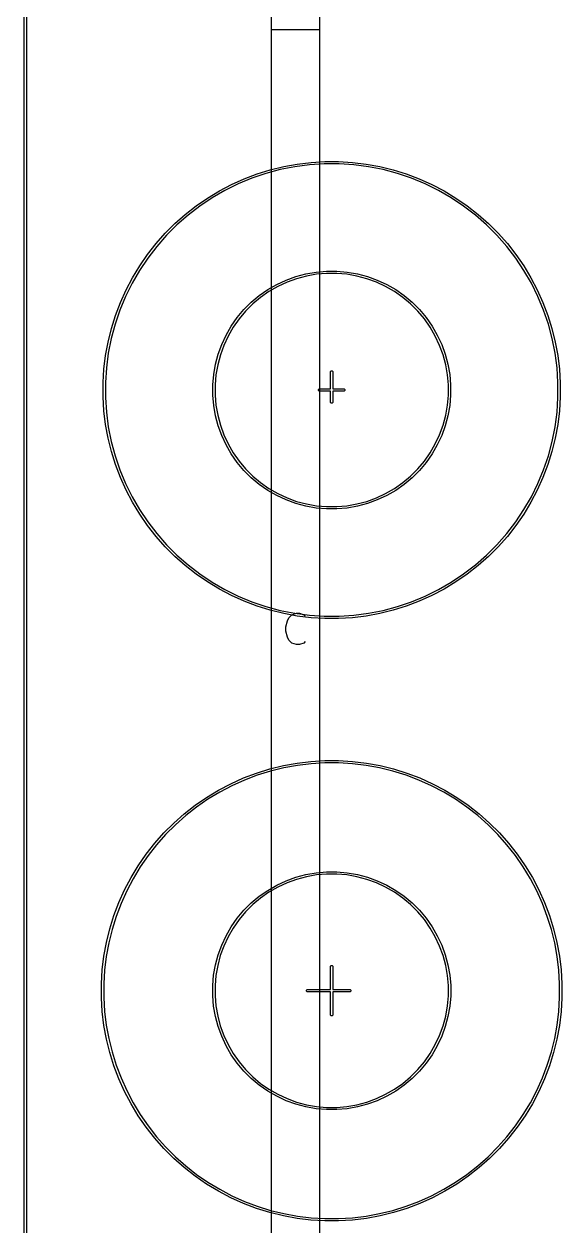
# Model space of a CAD drawing. Extents: x 0 to 287, y -201 to 0.
# Drawn here: x -0.3 to 22.1, y -159.8 to -109.8 of the extents above; entities that cross this region are included whole.
import ezdxf

# ---------------------------------------------------------------- set-up
doc = ezdxf.new("R2010")
doc.units = 0
doc.layers.add('BLACK', color=7, linetype='CONTINUOUS')

msp = doc.modelspace()

# ---------------------------------------------------------------- linework, layer by layer
at = {"layer": 'BLACK', "linetype": 'CONTINUOUS'}
for p, q in [((-0.3, -201.063333), (-0.3, -1.063333)), ((-0.2, -1.063333), (-0.2, -201.063333)), ((10, -200.0072), (10, -10)), ((12, -198.0072), (12, -12)), ((10, -110), (12, -110)), ((11.068459, -115.594172), (11.638981, -115.524898)), ((11.638981, -115.524898), (12.212644, -115.490197)), ((12.212644, -115.490197), (12.787356, -115.490197)), ((12.787356, -115.490197), (13.361019, -115.524898)), ((13.361019, -115.524898), (13.931541, -115.594172)), ((8.859095, -116.210078), (9.39646, -116.006282)), ((9.765755, -115.986401), (9.182091, -116.184528)), ((9.39646, -116.006282), (9.945149, -115.835304)), ((10.361126, -115.826872), (9.765755, -115.986401)), ((9.945149, -115.835304), (10.503161, -115.697766)), ((10.965657, -115.706623), (10.361126, -115.826872)), ((10.503161, -115.697766), (11.068459, -115.594172)), ((11.576758, -115.62617), (10.965657, -115.706623)), ((12.191813, -115.585857), (11.576758, -115.62617)), ((12.808187, -115.585857), (12.191813, -115.585857)), ((13.423242, -115.62617), (12.808187, -115.585857)), ((14.034343, -115.706623), (13.423242, -115.62617)), ((13.931541, -115.594172), (14.496839, -115.697766)), ((14.638874, -115.826872), (14.034343, -115.706623)), ((14.496839, -115.697766), (15.054851, -115.835304)), ((15.234245, -115.986401), (14.638874, -115.826872)), ((15.054851, -115.835304), (15.60354, -116.006282)), ((15.817909, -116.184528), (15.234245, -115.986401)), ((15.60354, -116.006282), (16.140905, -116.210078)), ((7.826133, -116.713029), (8.335015, -116.445947)), ((8.612636, -116.420404), (8.059826, -116.69302)), ((8.335015, -116.445947), (8.859095, -116.210078)), ((9.182091, -116.184528), (8.612636, -116.420404)), ((16.387364, -116.420404), (15.817909, -116.184528)), ((16.140905, -116.210078), (16.664985, -116.445947)), ((16.940174, -116.69302), (16.387364, -116.420404)), ((16.664985, -116.445947), (17.173867, -116.713029)), ((6.861327, -117.336823), (7.334306, -117.010349)), ((7.526031, -117.001207), (7.013534, -117.343646)), ((7.334306, -117.010349), (7.826133, -116.713029)), ((8.059826, -116.69302), (7.526031, -117.001207)), ((17.473969, -117.001207), (16.940174, -116.69302)), ((17.173867, -116.713029), (17.665694, -117.010349)), ((17.986466, -117.343646), (17.473969, -117.001207)), ((17.665694, -117.010349), (18.138673, -117.336823)), ((6.408923, -117.691258), (6.861327, -117.336823)), ((7.013534, -117.343646), (6.524532, -117.718871)), ((18.475468, -117.718871), (17.986466, -117.343646)), ((18.138673, -117.336823), (18.591077, -117.691258)), ((5.978745, -118.072363), (6.408923, -117.691258)), ((6.524532, -117.718871), (6.061117, -118.125275)), ((18.938883, -118.125275), (18.475468, -117.718871)), ((18.591077, -117.691258), (19.021255, -118.072363)), ((5.191258, -118.908923), (5.572363, -118.478745)), ((5.572363, -118.478745), (5.978745, -118.072363)), ((6.061117, -118.125275), (5.625275, -118.561117)), ((19.374725, -118.561117), (18.938883, -118.125275)), ((19.021255, -118.072363), (19.427637, -118.478745)), ((19.427637, -118.478745), (19.808742, -118.908923)), ((4.836823, -119.361327), (5.191258, -118.908923)), ((5.218871, -119.024532), (4.843646, -119.513534)), ((5.625275, -118.561117), (5.218871, -119.024532)), ((19.781129, -119.024532), (19.374725, -118.561117)), ((20.156354, -119.513534), (19.781129, -119.024532)), ((19.808742, -118.908923), (20.163177, -119.361327)), ((4.843646, -119.513534), (4.501207, -120.026031)), ((4.510349, -119.834306), (4.836823, -119.361327)), ((20.498793, -120.026031), (20.156354, -119.513534)), ((20.163177, -119.361327), (20.489651, -119.834306)), ((4.501207, -120.026031), (4.19302, -120.559826)), ((4.213029, -120.326133), (4.510349, -119.834306)), ((20.489651, -119.834306), (20.786971, -120.326133)), ((20.80698, -120.559826), (20.498793, -120.026031)), ((3.945947, -120.835015), (4.213029, -120.326133)), ((10.212931, -120.606582), (10.604546, -120.423969)), ((10.641045, -120.512086), (10.256972, -120.691183)), ((10.604546, -120.423969), (11.010586, -120.276183)), ((11.039267, -120.367145), (10.641045, -120.512086)), ((11.010586, -120.276183), (11.427962, -120.164347)), ((11.448605, -120.257463), (11.039267, -120.367145)), ((11.427962, -120.164347), (11.853496, -120.089314)), ((11.865945, -120.183875), (11.448605, -120.257463)), ((11.853496, -120.089314), (12.283951, -120.051654)), ((12.288111, -120.14694), (11.865945, -120.183875)), ((12.283951, -120.051654), (12.716049, -120.051654)), ((12.711889, -120.14694), (12.288111, -120.14694)), ((13.134055, -120.183875), (12.711889, -120.14694)), ((12.716049, -120.051654), (13.146504, -120.089314)), ((13.551395, -120.257463), (13.134055, -120.183875)), ((13.146504, -120.089314), (13.572038, -120.164347)), ((13.960733, -120.367145), (13.551395, -120.257463)), ((13.572038, -120.164347), (13.989414, -120.276183)), ((14.358955, -120.512086), (13.960733, -120.367145)), ((13.989414, -120.276183), (14.395454, -120.423969)), ((14.743028, -120.691183), (14.358955, -120.512086)), ((14.395454, -120.423969), (14.787069, -120.606582)), ((20.786971, -120.326133), (21.054053, -120.835015)), ((3.710078, -121.359095), (3.945947, -120.835015)), ((4.19302, -120.559826), (3.920404, -121.112636)), ((9.484768, -121.070473), (9.838723, -120.822632)), ((9.889969, -120.903072), (9.54283, -121.146141)), ((9.838723, -120.822632), (10.212931, -120.606582)), ((10.256972, -120.691183), (9.889969, -120.903072)), ((15.110031, -120.903072), (14.743028, -120.691183)), ((14.787069, -120.606582), (15.161277, -120.822632)), ((15.45717, -121.146141), (15.110031, -120.903072)), ((15.161277, -120.822632), (15.515232, -121.070473)), ((21.079596, -121.112636), (20.80698, -120.559826)), ((21.054053, -120.835015), (21.289922, -121.359095)), ((3.506282, -121.89646), (3.710078, -121.359095)), ((3.920404, -121.112636), (3.684528, -121.682091)), ((8.848221, -121.653761), (9.153761, -121.348221)), ((9.218197, -121.41854), (8.91854, -121.718197)), ((9.153761, -121.348221), (9.484768, -121.070473)), ((9.54283, -121.146141), (9.218197, -121.41854)), ((15.781803, -121.41854), (15.45717, -121.146141)), ((15.515232, -121.070473), (15.846239, -121.348221)), ((16.08146, -121.718197), (15.781803, -121.41854)), ((15.846239, -121.348221), (16.151779, -121.653761)), ((21.315472, -121.682091), (21.079596, -121.112636)), ((21.289922, -121.359095), (21.493718, -121.89646)), ((3.335304, -122.445149), (3.506282, -121.89646)), ((3.684528, -121.682091), (3.486401, -122.265755)), ((8.322632, -122.338723), (8.570473, -121.984768)), ((8.646141, -122.04283), (8.403072, -122.389969)), ((8.570473, -121.984768), (8.848221, -121.653761)), ((8.91854, -121.718197), (8.646141, -122.04283)), ((16.353859, -122.04283), (16.08146, -121.718197)), ((16.151779, -121.653761), (16.429527, -121.984768)), ((16.596928, -122.389969), (16.353859, -122.04283)), ((16.429527, -121.984768), (16.677368, -122.338723)), ((21.513599, -122.265755), (21.315472, -121.682091)), ((21.493718, -121.89646), (21.664696, -122.445149)), ((3.197766, -123.003161), (3.335304, -122.445149)), ((3.486401, -122.265755), (3.326872, -122.861126)), ((8.106582, -122.712931), (8.322632, -122.338723)), ((8.403072, -122.389969), (8.191183, -122.756972)), ((16.808817, -122.756972), (16.596928, -122.389969)), ((16.677368, -122.338723), (16.893418, -122.712931)), ((21.673128, -122.861126), (21.513599, -122.265755)), ((21.664696, -122.445149), (21.802234, -123.003161)), ((3.094172, -123.568459), (3.197766, -123.003161)), ((3.326872, -122.861126), (3.206623, -123.465657)), ((7.923969, -123.104546), (8.106582, -122.712931)), ((8.191183, -122.756972), (8.012086, -123.141045)), ((16.987914, -123.141045), (16.808817, -122.756972)), ((16.893418, -122.712931), (17.076031, -123.104546)), ((21.793377, -123.465657), (21.673128, -122.861126)), ((21.802234, -123.003161), (21.905828, -123.568459)), ((3.206623, -123.465657), (3.12617, -124.076758)), ((7.664347, -123.927962), (7.776183, -123.510586)), ((7.867145, -123.539267), (7.757463, -123.948605)), ((7.776183, -123.510586), (7.923969, -123.104546)), ((8.012086, -123.141045), (7.867145, -123.539267)), ((17.132855, -123.539267), (16.987914, -123.141045)), ((17.076031, -123.104546), (17.223817, -123.510586)), ((17.242537, -123.948605), (17.132855, -123.539267)), ((17.223817, -123.510586), (17.335653, -123.927962)), ((21.87383, -124.076758), (21.793377, -123.465657)), ((3.024898, -124.138981), (3.094172, -123.568459)), ((7.589314, -124.353496), (7.664347, -123.927962)), ((7.757463, -123.948605), (7.683875, -124.365945)), ((17.316125, -124.365945), (17.242537, -123.948605)), ((17.335653, -123.927962), (17.410686, -124.353496)), ((21.905828, -123.568459), (21.975102, -124.138981)), ((2.991457, -124.691813), (3.024898, -124.138981)), ((3.12617, -124.076758), (3.085857, -124.691813)), ((7.551654, -124.783951), (7.589314, -124.353496)), ((7.683875, -124.365945), (7.64694, -124.788111)), ((12.45, -124.25), (12.453806, -124.230866)), ((12.45, -124.95), (12.45, -124.25)), ((12.453806, -124.230866), (12.480866, -124.203806)), ((12.480866, -124.203806), (12.519134, -124.203806)), ((12.519134, -124.203806), (12.546194, -124.230866)), ((12.546194, -124.230866), (12.55, -124.25)), ((12.55, -124.25), (12.55, -124.95)), ((17.35306, -124.788111), (17.316125, -124.365945)), ((17.410686, -124.353496), (17.448346, -124.783951)), ((21.914143, -124.691813), (21.87383, -124.076758)), ((21.975102, -124.138981), (22.009803, -124.712644)), ((2.990197, -124.712644), (2.991457, -124.691813)), ((2.990197, -125.287356), (2.990197, -124.712644)), ((3.085857, -124.691813), (3.085857, -125.308187)), ((7.551654, -124.788111), (7.551654, -124.783951)), ((7.551654, -125.216049), (7.551654, -124.788111)), ((7.64694, -124.788111), (7.64694, -125.211889)), ((11.953806, -124.980866), (11.980866, -124.953806)), ((11.953806, -125.019134), (11.953806, -124.980866)), ((11.980866, -125.046194), (11.953806, -125.019134)), ((11.980866, -124.953806), (12, -124.95)), ((12, -125.05), (11.980866, -125.046194)), ((12, -124.95), (12.45, -124.95)), ((12.45, -125.05), (12, -125.05)), ((12.45, -125.5), (12.45, -125.05)), ((12.55, -124.95), (13, -124.95)), ((13, -125.05), (12.55, -125.05)), ((12.55, -125.05), (12.55, -125.5)), ((13, -124.95), (13.019134, -124.953806)), ((13.019134, -125.046194), (13, -125.05)), ((13.019134, -124.953806), (13.046194, -124.980866)), ((13.046194, -125.019134), (13.019134, -125.046194)), ((13.046194, -124.980866), (13.046194, -125.019134)), ((17.35306, -125.211889), (17.35306, -124.788111)), ((17.448346, -124.783951), (17.448346, -125.216049)), ((21.914143, -125.308187), (21.914143, -124.691813)), ((22.009803, -124.712644), (22.009803, -125.287356)), ((3.024898, -125.861019), (2.990197, -125.287356)), ((3.085857, -125.308187), (3.12617, -125.923242)), ((7.589314, -125.646504), (7.551654, -125.216049)), ((7.64694, -125.211889), (7.683875, -125.634055)), ((12.453806, -125.519134), (12.45, -125.5)), ((12.480866, -125.546194), (12.453806, -125.519134)), ((12.519134, -125.546194), (12.480866, -125.546194)), ((12.546194, -125.519134), (12.519134, -125.546194)), ((12.55, -125.5), (12.546194, -125.519134)), ((17.316125, -125.634055), (17.35306, -125.211889)), ((17.448346, -125.216049), (17.410686, -125.646504)), ((21.87383, -125.923242), (21.914143, -125.308187)), ((22.009803, -125.287356), (21.975102, -125.861019)), ((3.094172, -126.431541), (3.024898, -125.861019)), ((3.12617, -125.923242), (3.206623, -126.534343)), ((7.664347, -126.072038), (7.589314, -125.646504)), ((7.683875, -125.634055), (7.757463, -126.051395)), ((7.757463, -126.051395), (7.867145, -126.460733)), ((17.132855, -126.460733), (17.242537, -126.051395)), ((17.242537, -126.051395), (17.316125, -125.634055)), ((17.410686, -125.646504), (17.335653, -126.072038)), ((21.793377, -126.534343), (21.87383, -125.923242)), ((21.975102, -125.861019), (21.905828, -126.431541)), ((3.197766, -126.996839), (3.094172, -126.431541)), ((3.206623, -126.534343), (3.326872, -127.138874)), ((7.776183, -126.489414), (7.664347, -126.072038)), ((7.923969, -126.895454), (7.776183, -126.489414)), ((7.867145, -126.460733), (8.012086, -126.858955)), ((16.987914, -126.858955), (17.132855, -126.460733)), ((17.223817, -126.489414), (17.076031, -126.895454)), ((17.335653, -126.072038), (17.223817, -126.489414)), ((21.673128, -127.138874), (21.793377, -126.534343)), ((21.905828, -126.431541), (21.802234, -126.996839)), ((3.335304, -127.554851), (3.197766, -126.996839)), ((8.106582, -127.287069), (7.923969, -126.895454)), ((8.012086, -126.858955), (8.191183, -127.243028)), ((16.808817, -127.243028), (16.987914, -126.858955)), ((17.076031, -126.895454), (16.893418, -127.287069)), ((21.802234, -126.996839), (21.664696, -127.554851)), ((3.326872, -127.138874), (3.486401, -127.734245)), ((8.322632, -127.661277), (8.106582, -127.287069)), ((8.191183, -127.243028), (8.403072, -127.610031)), ((16.596928, -127.610031), (16.808817, -127.243028)), ((16.893418, -127.287069), (16.677368, -127.661277)), ((21.513599, -127.734245), (21.673128, -127.138874)), ((3.506282, -128.10354), (3.335304, -127.554851)), ((3.486401, -127.734245), (3.684528, -128.317909)), ((8.570473, -128.015232), (8.322632, -127.661277)), ((8.403072, -127.610031), (8.646141, -127.95717)), ((8.848221, -128.346239), (8.570473, -128.015232)), ((8.646141, -127.95717), (8.91854, -128.281803)), ((16.08146, -128.281803), (16.353859, -127.95717)), ((16.429527, -128.015232), (16.151779, -128.346239)), ((16.353859, -127.95717), (16.596928, -127.610031)), ((16.677368, -127.661277), (16.429527, -128.015232)), ((21.315472, -128.317909), (21.513599, -127.734245)), ((21.664696, -127.554851), (21.493718, -128.10354)), ((3.710078, -128.640905), (3.506282, -128.10354)), ((3.684528, -128.317909), (3.920404, -128.887364)), ((9.153761, -128.651779), (8.848221, -128.346239)), ((8.91854, -128.281803), (9.218197, -128.58146)), ((15.781803, -128.58146), (16.08146, -128.281803)), ((16.151779, -128.346239), (15.846239, -128.651779)), ((21.079596, -128.887364), (21.315472, -128.317909)), ((21.493718, -128.10354), (21.289922, -128.640905)), ((3.945947, -129.164985), (3.710078, -128.640905)), ((3.920404, -128.887364), (4.19302, -129.440174)), ((9.484768, -128.929527), (9.153761, -128.651779)), ((9.218197, -128.58146), (9.54283, -128.853859)), ((9.838723, -129.177368), (9.484768, -128.929527)), ((9.54283, -128.853859), (9.889969, -129.096928)), ((15.110031, -129.096928), (15.45717, -128.853859)), ((15.515232, -128.929527), (15.161277, -129.177368)), ((15.45717, -128.853859), (15.781803, -128.58146)), ((15.846239, -128.651779), (15.515232, -128.929527)), ((20.80698, -129.440174), (21.079596, -128.887364)), ((21.289922, -128.640905), (21.054053, -129.164985)), ((4.213029, -129.673867), (3.945947, -129.164985)), ((4.19302, -129.440174), (4.501207, -129.973969)), ((10.212931, -129.393418), (9.838723, -129.177368)), ((9.889969, -129.096928), (10.256972, -129.308817)), ((10.604546, -129.576031), (10.212931, -129.393418)), ((10.256972, -129.308817), (10.641045, -129.487914)), ((10.641045, -129.487914), (11.039267, -129.632855)), ((13.960733, -129.632855), (14.358955, -129.487914)), ((14.358955, -129.487914), (14.743028, -129.308817)), ((14.787069, -129.393418), (14.395454, -129.576031)), ((14.743028, -129.308817), (15.110031, -129.096928)), ((15.161277, -129.177368), (14.787069, -129.393418)), ((20.498793, -129.973969), (20.80698, -129.440174)), ((21.054053, -129.164985), (20.786971, -129.673867)), ((4.510349, -130.165694), (4.213029, -129.673867)), ((4.501207, -129.973969), (4.843646, -130.486466)), ((11.010586, -129.723817), (10.604546, -129.576031)), ((11.427962, -129.835653), (11.010586, -129.723817)), ((11.039267, -129.632855), (11.448605, -129.742537)), ((11.853496, -129.910686), (11.427962, -129.835653)), ((11.448605, -129.742537), (11.865945, -129.816125)), ((12.283951, -129.948346), (11.853496, -129.910686)), ((11.865945, -129.816125), (12.288111, -129.85306)), ((12.716049, -129.948346), (12.283951, -129.948346)), ((12.288111, -129.85306), (12.711889, -129.85306)), ((12.711889, -129.85306), (13.134055, -129.816125)), ((13.146504, -129.910686), (12.716049, -129.948346)), ((13.134055, -129.816125), (13.551395, -129.742537)), ((13.572038, -129.835653), (13.146504, -129.910686)), ((13.551395, -129.742537), (13.960733, -129.632855)), ((13.989414, -129.723817), (13.572038, -129.835653)), ((14.395454, -129.576031), (13.989414, -129.723817)), ((20.156354, -130.486466), (20.498793, -129.973969)), ((20.786971, -129.673867), (20.489651, -130.165694)), ((4.836823, -130.638673), (4.510349, -130.165694)), ((4.843646, -130.486466), (5.218871, -130.975468)), ((19.781129, -130.975468), (20.156354, -130.486466)), ((20.489651, -130.165694), (20.163177, -130.638673)), ((5.191258, -131.091077), (4.836823, -130.638673)), ((5.218871, -130.975468), (5.625275, -131.438883)), ((19.374725, -131.438883), (19.781129, -130.975468)), ((20.163177, -130.638673), (19.808742, -131.091077)), ((5.572363, -131.521255), (5.191258, -131.091077)), ((5.978745, -131.927637), (5.572363, -131.521255)), ((5.625275, -131.438883), (6.061117, -131.874725)), ((18.938883, -131.874725), (19.374725, -131.438883)), ((19.427637, -131.521255), (19.021255, -131.927637)), ((19.808742, -131.091077), (19.427637, -131.521255)), ((6.408923, -132.308742), (5.978745, -131.927637)), ((6.061117, -131.874725), (6.524532, -132.281129)), ((18.475468, -132.281129), (18.938883, -131.874725)), ((19.021255, -131.927637), (18.591077, -132.308742)), ((6.861327, -132.663177), (6.408923, -132.308742)), ((6.524532, -132.281129), (7.013534, -132.656354)), ((17.986466, -132.656354), (18.475468, -132.281129)), ((18.591077, -132.308742), (18.138673, -132.663177)), ((7.334306, -132.989651), (6.861327, -132.663177)), ((7.013534, -132.656354), (7.526031, -132.998793)), ((7.826133, -133.286971), (7.334306, -132.989651)), ((7.526031, -132.998793), (8.059826, -133.30698)), ((16.940174, -133.30698), (17.473969, -132.998793)), ((17.665694, -132.989651), (17.173867, -133.286971)), ((17.473969, -132.998793), (17.986466, -132.656354)), ((18.138673, -132.663177), (17.665694, -132.989651)), ((8.335015, -133.554053), (7.826133, -133.286971)), ((8.059826, -133.30698), (8.612636, -133.579596)), ((8.859095, -133.789922), (8.335015, -133.554053)), ((16.664985, -133.554053), (16.140905, -133.789922)), ((16.387364, -133.579596), (16.940174, -133.30698)), ((17.173867, -133.286971), (16.664985, -133.554053)), ((8.612636, -133.579596), (9.182091, -133.815472)), ((9.39646, -133.993718), (8.859095, -133.789922)), ((9.182091, -133.815472), (9.765755, -134.013599)), ((9.945149, -134.164696), (9.39646, -133.993718)), ((9.765755, -134.013599), (10.361126, -134.173128)), ((14.638874, -134.173128), (15.234245, -134.013599)), ((15.60354, -133.993718), (15.054851, -134.164696)), ((15.234245, -134.013599), (15.817909, -133.815472)), ((16.140905, -133.789922), (15.60354, -133.993718)), ((15.817909, -133.815472), (16.387364, -133.579596)), ((10.503161, -134.302234), (9.945149, -134.164696)), ((10.361126, -134.173128), (10.965657, -134.293377)), ((11.068459, -134.405828), (10.503161, -134.302234)), ((10.659523, -134.603128), (10.721428, -134.479319)), ((10.721428, -134.479319), (10.845238, -134.355509)), ((10.845238, -134.355509), (11.030952, -134.293604)), ((10.965657, -134.293377), (11.576758, -134.37383)), ((11.030952, -134.293604), (11.154761, -134.293604)), ((11.638981, -134.475102), (11.068459, -134.405828)), ((11.154761, -134.293604), (11.340476, -134.355509)), ((11.340476, -134.355509), (11.40238, -134.417414)), ((11.576758, -134.37383), (12.191813, -134.414143)), ((12.212644, -134.509803), (11.638981, -134.475102)), ((12.191813, -134.414143), (12.808187, -134.414143)), ((12.787356, -134.509803), (12.212644, -134.509803)), ((13.361019, -134.475102), (12.787356, -134.509803)), ((12.808187, -134.414143), (13.423242, -134.37383)), ((13.931541, -134.405828), (13.361019, -134.475102)), ((13.423242, -134.37383), (14.034343, -134.293377)), ((14.496839, -134.302234), (13.931541, -134.405828)), ((14.034343, -134.293377), (14.638874, -134.173128)), ((15.054851, -134.164696), (14.496839, -134.302234)), ((10.597619, -134.850747), (10.659523, -134.603128)), ((10.597619, -135.036461), (10.597619, -134.850747)), ((10.659523, -135.28408), (10.597619, -135.036461)), ((10.721428, -135.40789), (10.659523, -135.28408)), ((10.845238, -135.5317), (10.721428, -135.40789)), ((11.030952, -135.593604), (10.845238, -135.5317)), ((11.340476, -135.5317), (11.154761, -135.593604)), ((11.40238, -135.469795), (11.340476, -135.5317)), ((11.154761, -135.593604), (11.030952, -135.593604)), ((10.488578, -140.629832), (11.058005, -140.525481)), ((11.058005, -140.525481), (11.632693, -140.455701)), ((11.641351, -140.550979), (11.0724, -140.620062)), ((11.632693, -140.455701), (12.210546, -140.420747)), ((12.213435, -140.516375), (11.641351, -140.550979)), ((12.210546, -140.420747), (12.789454, -140.420747)), ((12.786565, -140.516375), (12.213435, -140.516375)), ((13.358649, -140.550979), (12.786565, -140.516375)), ((12.789454, -140.420747), (13.367307, -140.455701)), ((13.9276, -140.620062), (13.358649, -140.550979)), ((13.367307, -140.455701), (13.941995, -140.525481)), ((13.941995, -140.525481), (14.511422, -140.629832)), ((8.832505, -141.145885), (9.373795, -140.940601)), ((9.405003, -141.031039), (8.869117, -141.234273)), ((9.373795, -140.940601), (9.926491, -140.768374)), ((9.952182, -140.860531), (9.405003, -141.031039)), ((9.926491, -140.768374), (10.488578, -140.629832)), ((10.508658, -140.723372), (9.952182, -140.860531)), ((11.0724, -140.620062), (10.508658, -140.723372)), ((14.491342, -140.723372), (13.9276, -140.620062)), ((15.047818, -140.860531), (14.491342, -140.723372)), ((14.511422, -140.629832), (15.073509, -140.768374)), ((15.594997, -141.031039), (15.047818, -140.860531)), ((15.073509, -140.768374), (15.626205, -140.940601)), ((16.130883, -141.234273), (15.594997, -141.031039)), ((15.626205, -140.940601), (16.167495, -141.145885)), ((7.792, -141.652509), (8.304598, -141.383477)), ((8.34648, -141.469493), (7.838999, -141.73584)), ((8.304598, -141.383477), (8.832505, -141.145885)), ((8.869117, -141.234273), (8.34648, -141.469493)), ((16.65352, -141.469493), (16.130883, -141.234273)), ((16.167495, -141.145885), (16.695402, -141.383477)), ((17.161001, -141.73584), (16.65352, -141.469493)), ((16.695402, -141.383477), (17.208, -141.652509)), ((6.820148, -142.280858), (7.296581, -141.952001)), ((7.348525, -142.032342), (6.876848, -142.357917)), ((7.296581, -141.952001), (7.792, -141.652509)), ((7.838999, -141.73584), (7.348525, -142.032342)), ((17.651475, -142.032342), (17.161001, -141.73584)), ((17.208, -141.652509), (17.703419, -141.952001)), ((18.123152, -142.357917), (17.651475, -142.032342)), ((17.703419, -141.952001), (18.179852, -142.280858)), ((6.36444, -142.637882), (6.820148, -142.280858)), ((6.876848, -142.357917), (6.42569, -142.711377)), ((18.57431, -142.711377), (18.123152, -142.357917)), ((18.179852, -142.280858), (18.63556, -142.637882)), ((5.52177, -143.431121), (5.931121, -143.02177)), ((5.931121, -143.02177), (6.36444, -142.637882)), ((6.42569, -142.711377), (5.996696, -143.091432)), ((19.003304, -143.091432), (18.57431, -142.711377)), ((18.63556, -142.637882), (19.068879, -143.02177)), ((19.068879, -143.02177), (19.47823, -143.431121)), ((5.137882, -143.86444), (5.52177, -143.431121)), ((5.591432, -143.496696), (5.211377, -143.92569)), ((5.996696, -143.091432), (5.591432, -143.496696)), ((19.408568, -143.496696), (19.003304, -143.091432)), ((19.788623, -143.92569), (19.408568, -143.496696)), ((19.47823, -143.431121), (19.862118, -143.86444)), ((4.780858, -144.320148), (5.137882, -143.86444)), ((5.211377, -143.92569), (4.857917, -144.376848)), ((20.142083, -144.376848), (19.788623, -143.92569)), ((19.862118, -143.86444), (20.219142, -144.320148)), ((4.452001, -144.796581), (4.780858, -144.320148)), ((4.857917, -144.376848), (4.532342, -144.848525)), ((20.467658, -144.848525), (20.142083, -144.376848)), ((20.219142, -144.320148), (20.547999, -144.796581)), ((4.152509, -145.292), (4.452001, -144.796581)), ((4.532342, -144.848525), (4.23584, -145.338999)), ((11.853363, -145.088303), (12.283906, -145.050635)), ((12.283906, -145.050635), (12.716094, -145.050635)), ((12.716094, -145.050635), (13.146637, -145.088303)), ((20.76416, -145.338999), (20.467658, -144.848525)), ((20.547999, -144.796581), (20.847491, -145.292)), ((3.883477, -145.804598), (4.152509, -145.292)), ((4.23584, -145.338999), (3.969493, -145.84648)), ((10.21246, -145.605677), (10.604156, -145.423027)), ((10.640654, -145.511143), (10.2565, -145.690277)), ((10.604156, -145.423027), (11.010279, -145.27521)), ((11.03896, -145.366172), (10.640654, -145.511143)), ((11.010279, -145.27521), (11.427741, -145.163351)), ((11.448384, -145.256467), (11.03896, -145.366172)), ((11.427741, -145.163351), (11.853363, -145.088303)), ((11.865812, -145.182863), (11.448384, -145.256467)), ((12.288066, -145.14592), (11.865812, -145.182863)), ((12.711934, -145.14592), (12.288066, -145.14592)), ((13.134188, -145.182863), (12.711934, -145.14592)), ((13.551616, -145.256467), (13.134188, -145.182863)), ((13.146637, -145.088303), (13.572259, -145.163351)), ((13.96104, -145.366172), (13.551616, -145.256467)), ((13.572259, -145.163351), (13.989721, -145.27521)), ((14.359346, -145.511143), (13.96104, -145.366172)), ((13.989721, -145.27521), (14.395844, -145.423027)), ((14.7435, -145.690277), (14.359346, -145.511143)), ((14.395844, -145.423027), (14.78754, -145.605677)), ((21.030507, -145.84648), (20.76416, -145.338999)), ((20.847491, -145.292), (21.116523, -145.804598)), ((3.645885, -146.332505), (3.883477, -145.804598)), ((3.969493, -145.84648), (3.734273, -146.369117)), ((9.484147, -146.069664), (9.838175, -145.821771)), ((9.88942, -145.902211), (9.542208, -146.145331)), ((9.838175, -145.821771), (10.21246, -145.605677)), ((10.2565, -145.690277), (9.88942, -145.902211)), ((15.11058, -145.902211), (14.7435, -145.690277)), ((14.78754, -145.605677), (15.161825, -145.821771)), ((15.457792, -146.145331), (15.11058, -145.902211)), ((15.161825, -145.821771), (15.515853, -146.069664)), ((21.265727, -146.369117), (21.030507, -145.84648)), ((21.116523, -145.804598), (21.354115, -146.332505)), ((3.440601, -146.873795), (3.645885, -146.332505)), ((3.734273, -146.369117), (3.531039, -146.905003)), ((8.847469, -146.653072), (9.153072, -146.347469)), ((9.217507, -146.417788), (8.917788, -146.717507)), ((9.153072, -146.347469), (9.484147, -146.069664)), ((9.542208, -146.145331), (9.217507, -146.417788)), ((15.782493, -146.417788), (15.457792, -146.145331)), ((15.515853, -146.069664), (15.846928, -146.347469)), ((16.082212, -146.717507), (15.782493, -146.417788)), ((15.846928, -146.347469), (16.152531, -146.653072)), ((21.468961, -146.905003), (21.265727, -146.369117)), ((21.354115, -146.332505), (21.559399, -146.873795)), ((3.268374, -147.426491), (3.440601, -146.873795)), ((3.531039, -146.905003), (3.360531, -147.452182)), ((8.321771, -147.338175), (8.569664, -146.984147)), ((8.645331, -147.042208), (8.402211, -147.38942)), ((8.569664, -146.984147), (8.847469, -146.653072)), ((8.917788, -146.717507), (8.645331, -147.042208)), ((16.354669, -147.042208), (16.082212, -146.717507)), ((16.152531, -146.653072), (16.430336, -146.984147)), ((16.597789, -147.38942), (16.354669, -147.042208)), ((16.430336, -146.984147), (16.678229, -147.338175)), ((21.639469, -147.452182), (21.468961, -146.905003)), ((21.559399, -146.873795), (21.731626, -147.426491)), ((3.129832, -147.988578), (3.268374, -147.426491)), ((3.360531, -147.452182), (3.223372, -148.008658)), ((8.105677, -147.71246), (8.321771, -147.338175)), ((8.402211, -147.38942), (8.190277, -147.7565)), ((16.809723, -147.7565), (16.597789, -147.38942)), ((16.678229, -147.338175), (16.894323, -147.71246)), ((21.776628, -148.008658), (21.639469, -147.452182)), ((21.731626, -147.426491), (21.870168, -147.988578)), ((3.025481, -148.558005), (3.129832, -147.988578)), ((3.223372, -148.008658), (3.120062, -148.5724)), ((7.923027, -148.104156), (8.105677, -147.71246)), ((8.190277, -147.7565), (8.011143, -148.140654)), ((16.988857, -148.140654), (16.809723, -147.7565)), ((16.894323, -147.71246), (17.076973, -148.104156)), ((21.879938, -148.5724), (21.776628, -148.008658)), ((21.870168, -147.988578), (21.974519, -148.558005)), ((2.955701, -149.132693), (3.025481, -148.558005)), ((7.663351, -148.927741), (7.77521, -148.510279)), ((7.866172, -148.53896), (7.756467, -148.948384)), ((7.77521, -148.510279), (7.923027, -148.104156)), ((8.011143, -148.140654), (7.866172, -148.53896)), ((17.133828, -148.53896), (16.988857, -148.140654)), ((17.076973, -148.104156), (17.22479, -148.510279)), ((17.243533, -148.948384), (17.133828, -148.53896)), ((17.22479, -148.510279), (17.336649, -148.927741)), ((21.974519, -148.558005), (22.044299, -149.132693)), ((3.120062, -148.5724), (3.050979, -149.141351)), ((7.588303, -149.353363), (7.663351, -148.927741)), ((7.756467, -148.948384), (7.682863, -149.365812)), ((12.45, -149), (12.453806, -148.980866)), ((12.45, -149.95), (12.45, -149)), ((12.453806, -148.980866), (12.480866, -148.953806)), ((12.480866, -148.953806), (12.519134, -148.953806)), ((12.519134, -148.953806), (12.546194, -148.980866)), ((12.546194, -148.980866), (12.55, -149)), ((12.55, -149), (12.55, -149.95)), ((17.317137, -149.365812), (17.243533, -148.948384)), ((17.336649, -148.927741), (17.411697, -149.353363)), ((21.949021, -149.141351), (21.879938, -148.5724)), ((2.920747, -149.710546), (2.955701, -149.132693)), ((3.050979, -149.141351), (3.016375, -149.713435)), ((7.550635, -149.783906), (7.588303, -149.353363)), ((7.682863, -149.365812), (7.64592, -149.788066)), ((17.35408, -149.788066), (17.317137, -149.365812)), ((17.411697, -149.353363), (17.449365, -149.783906)), ((21.983625, -149.713435), (21.949021, -149.141351)), ((22.044299, -149.132693), (22.079253, -149.710546)), ((2.920747, -149.713435), (2.920747, -149.710546)), ((2.920747, -150.289454), (2.920747, -149.713435)), ((3.016375, -149.713435), (3.016375, -150.286565)), ((7.550635, -149.788066), (7.550635, -149.783906)), ((7.550635, -150.216094), (7.550635, -149.788066)), ((7.64592, -149.788066), (7.64592, -150.211934)), ((11.453806, -149.980866), (11.480866, -149.953806)), ((11.453806, -150.019134), (11.453806, -149.980866)), ((11.480866, -150.046194), (11.453806, -150.019134)), ((11.480866, -149.953806), (11.5, -149.95)), ((11.5, -150.05), (11.480866, -150.046194)), ((11.5, -149.95), (12.45, -149.95)), ((12.45, -150.05), (11.5, -150.05)), ((12.45, -151), (12.45, -150.05)), ((12.55, -149.95), (13.25, -149.95)), ((13.25, -150.05), (12.55, -150.05)), ((12.55, -150.05), (12.55, -151)), ((13.25, -149.95), (13.269134, -149.953806)), ((13.269134, -150.046194), (13.25, -150.05)), ((13.269134, -149.953806), (13.296194, -149.980866)), ((13.296194, -150.019134), (13.269134, -150.046194)), ((13.296194, -149.980866), (13.296194, -150.019134)), ((17.35408, -150.211934), (17.35408, -149.788066)), ((17.449365, -149.783906), (17.449365, -150.216094)), ((21.983625, -150.286565), (21.983625, -149.713435)), ((22.079253, -149.710546), (22.079253, -150.289454)), ((2.955701, -150.867307), (2.920747, -150.289454)), ((3.016375, -150.286565), (3.050979, -150.858649)), ((7.588303, -150.646637), (7.550635, -150.216094)), ((7.64592, -150.211934), (7.682863, -150.634188)), ((17.317137, -150.634188), (17.35408, -150.211934)), ((17.449365, -150.216094), (17.411697, -150.646637)), ((21.949021, -150.858649), (21.983625, -150.286565)), ((22.079253, -150.289454), (22.044299, -150.867307)), ((3.025481, -151.441995), (2.955701, -150.867307)), ((3.050979, -150.858649), (3.120062, -151.4276)), ((7.663351, -151.072259), (7.588303, -150.646637)), ((7.682863, -150.634188), (7.756467, -151.051616)), ((7.756467, -151.051616), (7.866172, -151.46104)), ((12.453806, -151.019134), (12.45, -151)), ((12.480866, -151.046194), (12.453806, -151.019134)), ((12.519134, -151.046194), (12.480866, -151.046194)), ((12.546194, -151.019134), (12.519134, -151.046194)), ((12.55, -151), (12.546194, -151.019134)), ((17.133828, -151.46104), (17.243533, -151.051616)), ((17.243533, -151.051616), (17.317137, -150.634188)), ((17.411697, -150.646637), (17.336649, -151.072259)), ((21.879938, -151.4276), (21.949021, -150.858649)), ((22.044299, -150.867307), (21.974519, -151.441995)), ((3.129832, -152.011422), (3.025481, -151.441995)), ((3.120062, -151.4276), (3.223372, -151.991342)), ((7.77521, -151.489721), (7.663351, -151.072259)), ((7.923027, -151.895844), (7.77521, -151.489721)), ((7.866172, -151.46104), (8.011143, -151.859346)), ((16.988857, -151.859346), (17.133828, -151.46104)), ((17.22479, -151.489721), (17.076973, -151.895844)), ((17.336649, -151.072259), (17.22479, -151.489721)), ((21.776628, -151.991342), (21.879938, -151.4276)), ((21.974519, -151.441995), (21.870168, -152.011422)), ((3.268374, -152.573509), (3.129832, -152.011422)), ((3.223372, -151.991342), (3.360531, -152.547818)), ((8.105677, -152.28754), (7.923027, -151.895844)), ((8.011143, -151.859346), (8.190277, -152.2435)), ((16.809723, -152.2435), (16.988857, -151.859346)), ((17.076973, -151.895844), (16.894323, -152.28754)), ((21.639469, -152.547818), (21.776628, -151.991342)), ((21.870168, -152.011422), (21.731626, -152.573509)), ((3.360531, -152.547818), (3.531039, -153.094997)), ((8.321771, -152.661825), (8.105677, -152.28754)), ((8.190277, -152.2435), (8.402211, -152.61058)), ((16.597789, -152.61058), (16.809723, -152.2435)), ((16.894323, -152.28754), (16.678229, -152.661825)), ((21.468961, -153.094997), (21.639469, -152.547818)), ((3.440601, -153.126205), (3.268374, -152.573509)), ((8.569664, -153.015853), (8.321771, -152.661825)), ((8.402211, -152.61058), (8.645331, -152.957792)), ((8.847469, -153.346928), (8.569664, -153.015853)), ((8.645331, -152.957792), (8.917788, -153.282493)), ((16.082212, -153.282493), (16.354669, -152.957792)), ((16.430336, -153.015853), (16.152531, -153.346928)), ((16.354669, -152.957792), (16.597789, -152.61058)), ((16.678229, -152.661825), (16.430336, -153.015853)), ((21.731626, -152.573509), (21.559399, -153.126205)), ((3.645885, -153.667495), (3.440601, -153.126205)), ((3.531039, -153.094997), (3.734273, -153.630883)), ((9.153072, -153.652531), (8.847469, -153.346928)), ((8.917788, -153.282493), (9.217507, -153.582212)), ((15.782493, -153.582212), (16.082212, -153.282493)), ((16.152531, -153.346928), (15.846928, -153.652531)), ((21.265727, -153.630883), (21.468961, -153.094997)), ((21.559399, -153.126205), (21.354115, -153.667495)), ((3.883477, -154.195402), (3.645885, -153.667495)), ((3.734273, -153.630883), (3.969493, -154.15352)), ((9.484147, -153.930336), (9.153072, -153.652531)), ((9.217507, -153.582212), (9.542208, -153.854669)), ((9.838175, -154.178229), (9.484147, -153.930336)), ((9.542208, -153.854669), (9.88942, -154.097789)), ((15.11058, -154.097789), (15.457792, -153.854669)), ((15.515853, -153.930336), (15.161825, -154.178229)), ((15.457792, -153.854669), (15.782493, -153.582212)), ((15.846928, -153.652531), (15.515853, -153.930336)), ((21.030507, -154.15352), (21.265727, -153.630883)), ((21.354115, -153.667495), (21.116523, -154.195402)), ((4.152509, -154.708), (3.883477, -154.195402)), ((3.969493, -154.15352), (4.23584, -154.661001)), ((10.21246, -154.394323), (9.838175, -154.178229)), ((9.88942, -154.097789), (10.2565, -154.309723)), ((10.604156, -154.576973), (10.21246, -154.394323)), ((10.2565, -154.309723), (10.640654, -154.488857)), ((10.640654, -154.488857), (11.03896, -154.633828)), ((13.96104, -154.633828), (14.359346, -154.488857)), ((14.359346, -154.488857), (14.7435, -154.309723)), ((14.78754, -154.394323), (14.395844, -154.576973)), ((14.7435, -154.309723), (15.11058, -154.097789)), ((15.161825, -154.178229), (14.78754, -154.394323)), ((20.76416, -154.661001), (21.030507, -154.15352)), ((21.116523, -154.195402), (20.847491, -154.708)), ((4.452001, -155.203419), (4.152509, -154.708)), ((4.23584, -154.661001), (4.532342, -155.151475)), ((11.010279, -154.72479), (10.604156, -154.576973)), ((11.427741, -154.836649), (11.010279, -154.72479)), ((11.03896, -154.633828), (11.448384, -154.743533)), ((11.853363, -154.911697), (11.427741, -154.836649)), ((11.448384, -154.743533), (11.865812, -154.817137)), ((12.283906, -154.949365), (11.853363, -154.911697)), ((11.865812, -154.817137), (12.288066, -154.85408)), ((12.716094, -154.949365), (12.283906, -154.949365)), ((12.288066, -154.85408), (12.711934, -154.85408)), ((12.711934, -154.85408), (13.134188, -154.817137)), ((13.146637, -154.911697), (12.716094, -154.949365)), ((13.134188, -154.817137), (13.551616, -154.743533)), ((13.572259, -154.836649), (13.146637, -154.911697)), ((13.551616, -154.743533), (13.96104, -154.633828)), ((13.989721, -154.72479), (13.572259, -154.836649)), ((14.395844, -154.576973), (13.989721, -154.72479)), ((20.467658, -155.151475), (20.76416, -154.661001)), ((20.847491, -154.708), (20.547999, -155.203419)), ((4.780858, -155.679852), (4.452001, -155.203419)), ((4.532342, -155.151475), (4.857917, -155.623152)), ((20.142083, -155.623152), (20.467658, -155.151475)), ((20.547999, -155.203419), (20.219142, -155.679852)), ((5.137882, -156.13556), (4.780858, -155.679852)), ((4.857917, -155.623152), (5.211377, -156.07431)), ((19.788623, -156.07431), (20.142083, -155.623152)), ((20.219142, -155.679852), (19.862118, -156.13556)), ((5.52177, -156.568879), (5.137882, -156.13556)), ((5.211377, -156.07431), (5.591432, -156.503304)), ((5.591432, -156.503304), (5.996696, -156.908568)), ((19.003304, -156.908568), (19.408568, -156.503304)), ((19.408568, -156.503304), (19.788623, -156.07431)), ((19.862118, -156.13556), (19.47823, -156.568879)), ((5.931121, -156.97823), (5.52177, -156.568879)), ((6.36444, -157.362118), (5.931121, -156.97823)), ((5.996696, -156.908568), (6.42569, -157.288623)), ((18.57431, -157.288623), (19.003304, -156.908568)), ((19.068879, -156.97823), (18.63556, -157.362118)), ((19.47823, -156.568879), (19.068879, -156.97823)), ((6.820148, -157.719142), (6.36444, -157.362118)), ((6.42569, -157.288623), (6.876848, -157.642083)), ((18.123152, -157.642083), (18.57431, -157.288623)), ((18.63556, -157.362118), (18.179852, -157.719142)), ((7.296581, -158.047999), (6.820148, -157.719142)), ((6.876848, -157.642083), (7.348525, -157.967658)), ((7.792, -158.347491), (7.296581, -158.047999)), ((7.348525, -157.967658), (7.838999, -158.26416)), ((17.161001, -158.26416), (17.651475, -157.967658)), ((17.703419, -158.047999), (17.208, -158.347491)), ((17.651475, -157.967658), (18.123152, -157.642083)), ((18.179852, -157.719142), (17.703419, -158.047999)), ((8.304598, -158.616523), (7.792, -158.347491)), ((7.838999, -158.26416), (8.34648, -158.530507)), ((8.34648, -158.530507), (8.869117, -158.765727)), ((16.130883, -158.765727), (16.65352, -158.530507)), ((16.65352, -158.530507), (17.161001, -158.26416)), ((17.208, -158.347491), (16.695402, -158.616523)), ((8.832505, -158.854115), (8.304598, -158.616523)), ((9.373795, -159.059399), (8.832505, -158.854115)), ((8.869117, -158.765727), (9.405003, -158.968961)), ((9.926491, -159.231626), (9.373795, -159.059399)), ((9.405003, -158.968961), (9.952182, -159.139469)), ((15.047818, -159.139469), (15.594997, -158.968961)), ((15.626205, -159.059399), (15.073509, -159.231626)), ((15.594997, -158.968961), (16.130883, -158.765727)), ((16.167495, -158.854115), (15.626205, -159.059399)), ((16.695402, -158.616523), (16.167495, -158.854115)), ((10.488578, -159.370168), (9.926491, -159.231626)), ((9.952182, -159.139469), (10.508658, -159.276628)), ((11.058005, -159.474519), (10.488578, -159.370168)), ((10.508658, -159.276628), (11.0724, -159.379938)), ((11.632693, -159.544299), (11.058005, -159.474519)), ((11.0724, -159.379938), (11.641351, -159.449021)), ((12.210546, -159.579253), (11.632693, -159.544299)), ((11.641351, -159.449021), (12.213435, -159.483625)), ((12.213435, -159.483625), (12.786565, -159.483625)), ((12.786565, -159.483625), (13.358649, -159.449021)), ((13.367307, -159.544299), (12.789454, -159.579253)), ((13.358649, -159.449021), (13.9276, -159.379938)), ((13.941995, -159.474519), (13.367307, -159.544299)), ((13.9276, -159.379938), (14.491342, -159.276628)), ((14.511422, -159.370168), (13.941995, -159.474519)), ((14.491342, -159.276628), (15.047818, -159.139469)), ((15.073509, -159.231626), (14.511422, -159.370168)), ((12.789454, -159.579253), (12.210546, -159.579253))]:
    msp.add_line(p, q, dxfattribs=at)

doc.saveas('drawing.dxf')
